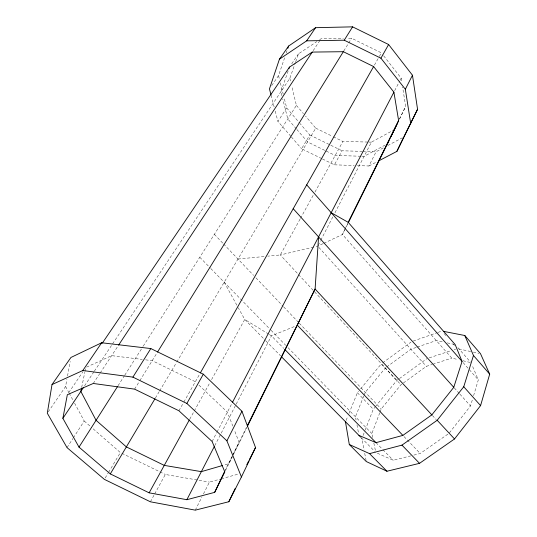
<?xml version="1.0" encoding="UTF-8"?>
<svg xmlns="http://www.w3.org/2000/svg" width="537" height="537" viewBox="0 0 537 537"><rect width="100%" height="100%" fill="white"/><g stroke="black" fill="none" stroke-linecap="round" stroke-linejoin="round"><path stroke-width="0.4" stroke-dasharray="2.69 2.01" d="M48.243 411.852L65.588 386.519L66.93 379.256M67.528 376.028L70.206 361.495M81.671 387.425L84.833 372.255M84.994 371.456L85.658 368.261M413.873 455.094L420.216 453.497L448.999 433.372L470.513 405.952L472.641 398.843M473.587 395.682L478.313 379.881L471.956 364.892M271.722 85.571L278.542 75.61L284.912 56.935M286.234 53.042L287.033 50.706M288.154 70.938L280.911 91.706L281.918 95.707M94.331 371.208L289.832 78.342L295.417 62.527M295.692 61.742L298.485 53.834L316.917 41.544M372.685 437.514L371.852 433.56L379.753 412.805M380.042 412.04L381.21 408.966L400.938 384.754L426.371 366.355L431.929 364.549M363.093 435.494L364.892 430.862M365.194 430.09L373.275 409.234L374.839 407.321M363.737 396.105L355.454 416.759L356.058 419.994M364.046 395.339L365.274 392.285L385.338 367.966M346.117 420.39L347.687 416.551M348.943 413.477L357.42 392.722L358.481 391.439M344.828 229.48L342.478 234.488L323.724 243.335M345.163 228.762L347.848 223.036M232.414 456.282L228.89 463.659L223.385 465.257M232.763 455.544L239.099 442.266L234.286 429.909M399.515 119.154L405.67 106.413L402.602 87.041M224.62 471.446L232.414 455.732M232.79 454.987L246.55 427.244M399.374 119.12L405.67 106.413M225.607 470.278L232.226 456.927M233.709 453.933L246.684 427.761M347.667 224.003L342.478 234.488L451.792 358.105L458.195 359.615M195.273 510.15L201.979 496.859M203.469 493.906L209.43 482.098L220.506 479.031M357.414 165.604L368.912 165.993L376.101 151.743L384.109 147.48M214.753 445.676L235.824 404.858M236.206 404.113L271.447 335.84L295.162 326.241M318.112 245.429L320.408 240.972M320.79 240.227L333.054 216.465M334.974 212.753L371.416 142.144L393.722 130.035M212.108 441.474L216.686 432.674M217.069 431.943L232.011 403.24M394.675 90.679L399.662 81.1M400.045 80.369L401.193 78.16L382.378 54.15M150.394 501.8L154.32 494.611M154.716 493.892L165.315 474.473L209.43 482.098M322.489 158.979L334.423 164.825L342.096 150.79L361.998 151.347M189.742 419.189L209.96 382.525M211.578 379.592L244.738 319.455L238.287 307.782M300.069 219.109L280.301 254.954L267.856 256.156M300.472 218.378L313.38 194.965M314.991 192.038L342.888 141.453L368.16 142.063M178.922 410.771L183.446 402.784M183.855 402.059L199.898 373.692M374.423 65.111L378.914 57.177M379.323 56.459L381.364 52.854L351.641 38.261L346.674 38.355M155.408 398.011L159.254 391.54M159.684 390.815L176.344 362.777M176.767 362.059L315.749 128.148L305.54 116.126M105.218 477.957L108.165 473.023M108.588 472.312L120.369 452.557L92.324 428.096M321.737 158.61L301.593 148.742L309.809 134.968L300.116 123.638M134.592 389.137L139.439 381.304M139.875 380.592L157.066 352.802M343.767 50.988L351.641 38.261M118.066 385.707L124.356 375.826M124.806 375.121L142.761 346.889M143.211 346.184L296.404 105.366L291.766 86.289M67.031 447.63L72.911 438.528M73.361 437.83L84.222 421.028L73.515 401.206M290.832 136.311L277.924 121.402L286.657 107.897L284.019 97.398M93.25 383.472L99.687 373.732M100.15 373.04L118.113 345.855M313.172 50.686L320.092 40.208M84.564 385.848L93.868 371.906M68.729 392.675L83.054 371.55M291.745 63.775L298.485 53.834M375.363 406.684L396.749 380.518L398.763 379.055M360.602 388.875L381.29 363.885L396.749 380.518M382.639 362.891L410.946 342.116M386.68 366.979L410.906 349.251L416.45 347.345M399.434 378.572L426.915 358.629M319.649 39.725L321.019 38.812L343.365 38.416M385.19 145.064L364.099 156.321L361.616 156.247M387.754 145.54L402.32 137.794M368.912 165.993L376.276 162.147M322.979 243.691L317.729 246.168L314.474 246.933M86.585 367.113L111.636 355.648L142.278 359.428M413.168 341.082L437.212 332.658M437.991 332.39L441.87 331.027M417.249 347.07L436.259 340.539L443.354 342.049M429.244 357.857L451.026 350.648M454.141 349.614L455.691 349.097M432.728 364.294L451.792 358.105M221.291 478.816L238.697 474.003M377.343 453.201L393.245 460.269L410.698 455.886M313.662 247.121L280.301 254.954L400.938 384.754M237.978 259.042L264.533 256.478M368.973 142.083L371.416 142.144M362.831 151.374L376.101 151.743M360.79 156.227L335.162 155.455L325.462 150.702M334.423 164.825L354.131 165.497M145.587 359.837L152.213 360.656L195.354 381.72L196.562 382.868M447.301 342.888L454.396 344.405M458.853 348.936L472.479 351.916M473.285 352.097L478.897 353.319M462.995 360.75L471.003 362.643M121.872 453.288L165.315 474.473M315.749 128.148L332.618 136.418M333.349 136.781L342.888 141.453M309.809 134.968L330.08 144.903M330.832 145.272L342.096 150.79M324.717 150.34L307.56 141.929L296.867 129.491M268.634 334.115L244.738 319.455L265.338 340.371M269.332 334.544L271.447 335.84L283.711 348.372M84.222 421.028L91.699 427.553M198.979 385.163L227.373 412.148L232.783 426.049M265.929 340.968L280.65 355.91M361.273 437.756L374.665 451.349M360.139 436.796L361.898 438.581L364.093 450.06M376.007 442.656L382.324 449.113M382.901 449.704L393.245 460.269M199.784 257.25L210.242 267.963M210.826 268.56L270.48 329.691M271.071 330.289L285.718 345.298M288.06 347.701L371.852 433.56M357.42 392.722L373.275 409.234M404.032 436.594L420.216 453.497M214.364 234.327L223.003 243.368M223.58 243.973L253.598 275.394M255.914 277.817L283.106 306.285M283.69 306.889L298.733 322.636M299.31 323.24L381.21 408.966M432.392 415.47L436.266 419.645M318.85 247.409L426.371 366.355M454.322 387.936L459.35 393.527M459.907 394.151L470.513 405.952M463.142 362.643L478.313 379.881M457.913 347.687L470.452 362.019M444.065 333.537L446.811 336.672M453.403 344.197L454.503 345.452M291.369 136.935L301.593 148.742M296.337 128.867L287.778 118.919L282.731 98.909M286.657 107.897L299.579 123.007M296.404 105.366L303.385 113.596M224.191 282.254L237.884 307.057M65.588 386.519L68.763 392.393M69.159 393.131L73.119 400.474M271.098 95.237L274.199 107.132M275.233 111.092L277.924 121.402M278.542 75.61L279.555 79.644M280.368 82.873L283.207 94.17M289.832 78.342L290.604 81.523M373.839 443.045L375.826 452.53M364.717 453.342L366.288 461.538M356.971 424.861L358.642 433.768M401.193 78.16L401.83 82.195"/><path stroke-width="0.81" d="M318.575 236.904L315.098 289.027L247.423 426.264M52.008 384.559L47.303 413.222L67.031 447.63L104.379 479.373L150.394 501.8L195.273 510.15L228.822 501.739L241.428 476.97L255.525 447.543L241.939 411.241L203.322 374.195L150.823 348.56L101.668 342.76L70.951 357.454L52.008 384.559L82.819 370.517L101.668 342.76M62.876 418.336L67.34 394.722L93.25 383.472L134.592 389.137L178.922 410.771L212.108 441.474L224.62 471.446L214.666 492.362L186.863 499.705L149.138 492.832L110.313 473.909L79.006 447.12L62.876 418.336L83.631 387.237M81.503 388.224L80.839 391.419L96.069 420.296L126.363 446.898L164.268 465.384L201.348 471.647L222.6 465.485M345.492 421.928L349.298 444.495L366.288 461.538L386.955 471.238L419.525 463.337L454.517 438.957L480.575 405.61L489.697 374.141L480.494 353.675L464.787 335.511L443.502 331.349M349.298 444.495L369.53 453.631L401.965 445.126L437.192 420.27L463.746 386.754L473.466 355.487L464.787 335.511M358.944 435.393L376.007 442.656L402.871 435.386L431.835 414.873L453.765 387.318L462.055 361.408L455.181 344.573L348.184 222.318L331.181 212.679M379.216 160.61L396.89 151.374L417.564 109.3L412.463 75.227L388.613 44.524L352.608 26.85L315.588 27.682L288.624 46.041L279.428 59.191L269.446 88.887L270.896 94.438M287.825 48.377L288.624 46.041M288.96 68.629L289.497 67.091L312.245 52.082L343.331 51.7L373.611 66.554L393.91 92.149L398.629 120.617L387.372 143.903M228.822 501.739L235.206 488.435M396.89 151.374L403.777 137.016M396.977 124.396L391.09 136.398M247.295 425.74L315.098 289.027L431.835 414.873M348.184 222.318L398.629 120.617M214.666 492.362L224.882 471.754M348.412 222.506L388.862 140.902M404.146 136.264L417.564 109.3M241.428 476.97L226.916 440.843L241.939 411.241M410.718 123.584L405.341 89.27L412.463 75.227M246.819 464.7L248.705 460.968M249.463 459.477L255.525 447.543M186.863 499.705L214.37 446.415M232.393 402.495L393.91 92.149M149.138 492.832L189.339 419.921M226.916 440.843L186.869 403.462L203.322 374.195M405.341 89.27L380.928 58.204L388.613 44.524M200.314 372.96L373.611 66.554M110.313 473.909L154.985 398.729M157.509 352.091L343.331 51.7M82.819 370.517L132.907 377.122L150.823 348.56M279.428 59.191L306.654 40.846L344.237 40.201L352.608 26.85M79.006 447.12L117.616 386.418M118.57 345.157L312.245 52.082M102.292 343.183L289.497 67.091M306.654 40.846L315.588 27.682M132.907 377.122L186.869 403.462M344.237 40.201L380.928 58.204M369.53 453.631L386.955 471.238M281.824 357.105L360.112 436.574M284.878 349.567L376.007 442.656M401.965 445.126L419.525 463.337M297.458 325.315L402.871 435.386M437.192 420.27L454.517 438.957M293.215 208.698L453.765 387.318M463.746 386.754L480.575 405.61M306.701 184.856L462.055 361.408M473.466 355.487L489.697 374.141"/></g></svg>
